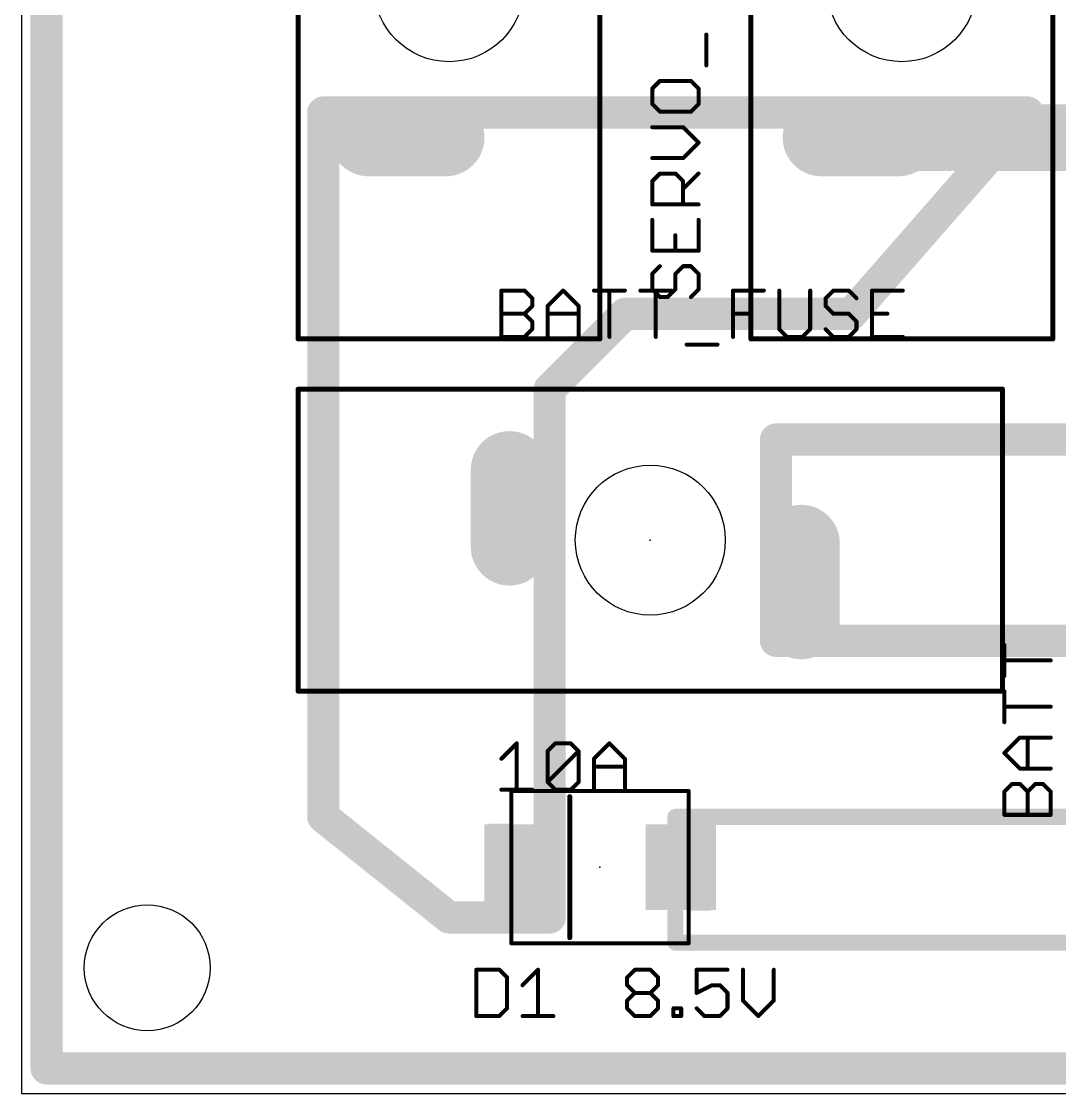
# Model space of a CAD drawing. Extents: x 0 to 50.5, y 0 to 63.5.
# Drawn here: x 0 to 26.21, y 0 to 27.06 of the extents above; entities that cross this region are included whole.
import ezdxf

# ---------------------------------------------------------------- set-up
doc = ezdxf.new("R2010")
doc.units = 0
for name, color, linetype in [('1', 22, 'CONTINUOUS'), ('16', 175, 'CONTINUOUS'), ('17', 82, 'CONTINUOUS'), ('20', 7, 'CONTINUOUS'), ('21', 253, 'CONTINUOUS'), ('23', 7, 'CONTINUOUS'), ('25', 253, 'CONTINUOUS'), ('27', 253, 'CONTINUOUS'), ('51', 253, 'CONTINUOUS')]:
    doc.layers.add(name, color=color, linetype=linetype)

# ---------------------------------------------------------------- blocks, each defined once
blk = doc.blocks.new('OFFSETP100')
at = {"const_width": 1}
blk.add_lwpolyline([(0, 0), (1, 0)], dxfattribs=at)
at = {"const_width": 0.5}
for points in [[(0, 0.25, 1), (0, -0.25)], [(1, -0.25, 1), (1, 0.25)]]:
    blk.add_lwpolyline(points, format="xyb", dxfattribs=at)
blk = doc.blocks.new('RECT')
blk.add_solid([(-0.5, -0.5), (0.5, -0.5), (-0.5, 0.5), (0.5, 0.5)])

msp = doc.modelspace()

# ---------------------------------------------------------------- linework, layer by layer
at = {"layer": '1'}
for points, const_width in [([(7.62, 6.985), (7.62, 24.765)], 0.8128), ([(7.62, 24.765), (25.4, 24.765)], 0.8128), ([(25.4, 24.765), (20.955, 19.685)], 0.8128), ([(20.193, 24.13), (33.655, 24.13)], 1.6764), ([(15.24, 19.685), (13.335, 17.78)], 0.8128), ([(20.955, 19.685), (15.24, 19.685)], 0.8128), ([(13.335, 17.78), (13.335, 4.445)], 0.8128), ([(19.05, 11.43), (19.05, 16.51)], 0.8128), ([(19.05, 16.51), (31.75, 16.51)], 0.8128), ([(31.75, 11.43), (19.05, 11.43)], 0.8128), ([(10.795, 4.445), (7.62, 6.985)], 0.8128), ([(16.51, 6.985), (30.48, 6.985)], 0.4064), ([(16.51, 3.81), (16.51, 6.985)], 0.4064), ([(13.335, 4.445), (10.795, 4.445)], 0.8128), ([(30.48, 3.81), (16.51, 3.81)], 0.4064)]:
    msp.add_lwpolyline(points, dxfattribs=dict(at, const_width=const_width))
for points, const_width in [([(7.8232, 24.765, 1), (7.4168, 24.765)], 0.4064), ([(7.62, 24.9682, 1), (7.62, 24.5618)], 0.4064), ([(25.5529, 24.6312, 1), (25.2471, 24.8988)], 0.4064), ([(25.4, 24.5618, 1), (25.4, 24.9682)], 0.4064), ([(20.193, 24.5491, 1), (20.193, 23.7109)], 0.8382), ([(15.24, 19.8882, 1), (15.24, 19.4818)], 0.4064), ([(15.3837, 19.5413, 1), (15.0963, 19.8287)], 0.4064), ([(20.955, 19.4818, 1), (20.955, 19.8882)], 0.4064), ([(20.8021, 19.8188, 1), (21.1079, 19.5512)], 0.4064), ([(13.5382, 17.78, 1), (13.1318, 17.78)], 0.4064), ([(13.1913, 17.9237, 1), (13.4787, 17.6363)], 0.4064), ([(19.2532, 16.51, 1), (18.8468, 16.51)], 0.4064), ([(19.05, 16.7132, 1), (19.05, 16.3068)], 0.4064), ([(19.05, 11.6332, 1), (19.05, 11.2268)], 0.4064), ([(18.8468, 11.43, 1), (19.2532, 11.43)], 0.4064), ([(7.7469, 7.1437, 1), (7.4931, 6.8263)], 0.4064), ([(7.4168, 6.985, 1), (7.8232, 6.985)], 0.4064), ([(16.51, 7.0866, 1), (16.51, 6.8834)], 0.2032), ([(16.6116, 6.985, 1), (16.4084, 6.985)], 0.2032), ([(10.795, 4.6482, 1), (10.795, 4.2418)], 0.4064), ([(10.6681, 4.2863, 1), (10.9219, 4.6037)], 0.4064), ([(13.1318, 4.445, 1), (13.5382, 4.445)], 0.4064), ([(13.335, 4.2418, 1), (13.335, 4.6482)], 0.4064), ([(16.51, 3.9116, 1), (16.51, 3.7084)], 0.2032), ([(16.4084, 3.81, 1), (16.6116, 3.81)], 0.2032)]:
    msp.add_lwpolyline(points, format="xyb", dxfattribs=dict(at, const_width=const_width))
at = {"layer": '16', "const_width": 0.8128}
for points in [[(0.635, 0.635), (0.635, 62.865)], [(49.53, 0.635), (0.635, 0.635)]]:
    msp.add_lwpolyline(points, dxfattribs=at)
at = {"layer": '16', "const_width": 0.4064}
for points in [[(0.635, 0.8382, 1), (0.635, 0.4318)], [(0.4318, 0.635, 1), (0.8382, 0.635)]]:
    msp.add_lwpolyline(points, format="xyb", dxfattribs=at)
at = {"layer": '20'}
for p, q in [((0, 63.49), (0, 0)), ((0, 0), (50.47, 0))]:
    msp.add_line(p, q, dxfattribs=at)
for centre, radius in [((10.795, 27.94), 1.8923), ((22.225, 27.94), 1.8923), ((15.875, 13.97), 1.8923), ((3.175, 3.175), 1.5875)]:
    msp.add_circle(centre, radius, dxfattribs=at)
at = {"layer": '21'}
for points, const_width in [([(6.985, 19.05), (6.985, 36.83)], 0.127), ([(14.605, 36.83), (14.605, 19.05)], 0.127), ([(18.415, 19.05), (18.415, 36.83)], 0.127), ([(26.035, 36.83), (26.035, 19.05)], 0.127), ([(14.605, 19.05), (6.985, 19.05)], 0.127), ([(26.035, 19.05), (18.415, 19.05)], 0.127), ([(6.985, 10.16), (6.985, 17.78)], 0.127), ([(6.985, 17.78), (24.765, 17.78)], 0.127), ([(24.765, 17.78), (24.765, 10.16)], 0.127), ([(24.765, 10.16), (6.985, 10.16)], 0.127), ([(12.365, 7.635), (16.845, 7.635)], 0.1016), ([(13.843, 7.493), (13.843, 3.937)], 0.127), ([(16.845, 3.795), (12.365, 3.795)], 0.1016)]:
    msp.add_lwpolyline(points, dxfattribs=dict(at, const_width=const_width))
for points, const_width in [([(6.985, 19.0817, 1), (6.985, 19.0183)], 0.0635), ([(6.9533, 19.05, 1), (7.0168, 19.05)], 0.0635), ([(14.5732, 19.05, 1), (14.6368, 19.05)], 0.0635), ([(14.605, 19.0183, 1), (14.605, 19.0817)], 0.0635), ([(18.415, 19.0817, 1), (18.415, 19.0183)], 0.0635), ([(18.3833, 19.05, 1), (18.4467, 19.05)], 0.0635), ([(26.0033, 19.05, 1), (26.0667, 19.05)], 0.0635), ([(26.035, 19.0183, 1), (26.035, 19.0817)], 0.0635), ([(7.0168, 17.78, 1), (6.9533, 17.78)], 0.0635), ([(6.985, 17.8117, 1), (6.985, 17.7483)], 0.0635), ([(24.7967, 17.78, 1), (24.7333, 17.78)], 0.0635), ([(24.765, 17.7483, 1), (24.765, 17.8117)], 0.0635), ([(6.985, 10.1918, 1), (6.985, 10.1282)], 0.0635), ([(6.9533, 10.16, 1), (7.0168, 10.16)], 0.0635), ([(24.7333, 10.16, 1), (24.7967, 10.16)], 0.0635), ([(24.765, 10.1282, 1), (24.765, 10.1918)], 0.0635), ([(12.365, 7.6604, 1), (12.365, 7.6096)], 0.0508), ([(16.845, 7.6096, 1), (16.845, 7.6604)], 0.0508), ([(13.8748, 7.493, 1), (13.8112, 7.493)], 0.0635), ([(12.365, 3.8204, 1), (12.365, 3.7696)], 0.0508), ([(13.8112, 3.937, 1), (13.8748, 3.937)], 0.0635), ([(16.845, 3.7696, 1), (16.845, 3.8204)], 0.0508)]:
    msp.add_lwpolyline(points, format="xyb", dxfattribs=dict(at, const_width=const_width))
at = {"layer": '23'}
for p in [(15.875, 13.97), (14.605, 5.715)]:
    msp.add_point(p, dxfattribs=at)
at = {"layer": '25', "const_width": 0.1016}
for points in [[(17.2891, 25.9538), (17.2891, 26.7334)], [(16.1197, 25.564), (15.9248, 25.3691)], [(16.8993, 25.564), (16.1197, 25.564)], [(17.0942, 25.3691), (16.8993, 25.564)], [(15.9248, 25.3691), (15.9248, 24.9793)], [(17.0942, 24.9793), (17.0942, 25.3691)], [(15.9248, 24.9793), (16.1197, 24.7844)], [(16.8993, 24.7844), (17.0942, 24.9793)], [(16.1197, 24.7844), (16.8993, 24.7844)], [(16.7044, 24.3946), (15.9248, 24.3946)], [(17.0942, 24.0048), (16.7044, 24.3946)], [(16.7044, 23.615), (17.0942, 24.0048)], [(15.9248, 23.615), (16.7044, 23.615)], [(15.9248, 23.0303), (16.1197, 23.2252)], [(16.1197, 23.2252), (16.5095, 23.2252)], [(16.5095, 23.2252), (16.7044, 23.0303)], [(16.7044, 22.8354), (17.0942, 23.2252)], [(15.9248, 22.4456), (15.9248, 23.0303)], [(16.7044, 23.0303), (16.7044, 22.4456)], [(17.0942, 22.4456), (15.9248, 22.4456)], [(15.9248, 22.0558), (15.9248, 21.2762)], [(17.0942, 21.2762), (17.0942, 22.0558)], [(16.5095, 21.2762), (16.5095, 21.666)], [(15.9248, 21.2762), (17.0942, 21.2762)], [(16.1197, 20.8864), (15.9248, 20.6915)], [(16.5095, 20.6915), (16.7044, 20.8864)], [(16.7044, 20.8864), (16.8993, 20.8864)], [(16.8993, 20.8864), (17.0942, 20.6915)], [(15.9248, 20.6915), (15.9248, 20.3017)], [(16.5095, 20.3017), (16.5095, 20.6915)], [(17.0942, 20.6915), (17.0942, 20.3017)], [(12.1158, 19.1008), (12.1158, 20.2702)], [(12.1158, 20.2702), (12.7005, 20.2702)], [(12.7005, 20.2702), (12.8954, 20.0753)], [(13.2852, 19.8804), (13.675, 20.2702)], [(13.675, 20.2702), (14.0648, 19.8804)], [(14.4546, 20.2702), (15.2342, 20.2702)], [(14.8444, 19.1008), (14.8444, 20.2702)], [(15.624, 20.2702), (16.4036, 20.2702)], [(15.9248, 20.3017), (16.1197, 20.1068)], [(16.0138, 19.1008), (16.0138, 20.2702)], [(16.3146, 20.1068), (16.5095, 20.3017)], [(17.0942, 20.3017), (16.8993, 20.1068)], [(17.9628, 19.1008), (17.9628, 20.2702)], [(17.9628, 20.2702), (18.7424, 20.2702)], [(19.1322, 20.2702), (19.1322, 19.2957)], [(19.9118, 19.2957), (19.9118, 20.2702)], [(20.4965, 20.2702), (20.3016, 20.0753)], [(20.8863, 20.2702), (20.4965, 20.2702)], [(21.0812, 20.0753), (20.8863, 20.2702)], [(22.2506, 20.2702), (21.471, 20.2702)], [(21.471, 20.2702), (21.471, 19.1008)], [(12.8954, 20.0753), (12.8954, 19.8804)], [(16.1197, 20.1068), (16.3146, 20.1068)], [(20.3016, 20.0753), (20.3016, 19.8804)], [(12.8954, 19.8804), (12.7005, 19.6855)], [(13.2852, 19.1008), (13.2852, 19.8804)], [(14.0648, 19.8804), (14.0648, 19.1008)], [(20.3016, 19.8804), (20.4965, 19.6855)], [(12.1158, 19.6855), (12.7005, 19.6855)], [(12.7005, 19.6855), (12.8954, 19.4906)], [(12.8954, 19.4906), (12.8954, 19.2957)], [(13.2852, 19.6855), (14.0648, 19.6855)], [(17.9628, 19.6855), (18.3526, 19.6855)], [(20.4965, 19.6855), (20.8863, 19.6855)], [(20.8863, 19.6855), (21.0812, 19.4906)], [(21.0812, 19.4906), (21.0812, 19.2957)], [(21.471, 19.6855), (21.8608, 19.6855)], [(12.8954, 19.2957), (12.7005, 19.1008)], [(19.1322, 19.2957), (19.3271, 19.1008)], [(19.7169, 19.1008), (19.9118, 19.2957)], [(20.4965, 19.1008), (20.3016, 19.2957)], [(21.0812, 19.2957), (20.8863, 19.1008)], [(12.7005, 19.1008), (12.1158, 19.1008)], [(16.7934, 18.9059), (17.573, 18.9059)], [(19.3271, 19.1008), (19.7169, 19.1008)], [(20.8863, 19.1008), (20.4965, 19.1008)], [(21.471, 19.1008), (22.2506, 19.1008)], [(24.8148, 10.544), (24.8148, 11.3236)], [(25.9842, 10.9338), (24.8148, 10.9338)], [(24.8148, 9.3746), (24.8148, 10.1542)], [(25.9842, 9.7644), (24.8148, 9.7644)], [(24.8148, 8.595), (25.2046, 8.9848)], [(25.2046, 8.9848), (25.9842, 8.9848)], [(25.3995, 8.2052), (25.3995, 8.9848)], [(25.2046, 8.2052), (24.8148, 8.595)], [(25.9842, 8.2052), (25.2046, 8.2052)], [(24.8148, 7.6205), (25.0097, 7.8154)], [(25.0097, 7.8154), (25.2046, 7.8154)], [(25.2046, 7.8154), (25.3995, 7.6205)], [(25.3995, 7.6205), (25.5944, 7.8154)], [(25.5944, 7.8154), (25.7893, 7.8154)], [(25.7893, 7.8154), (25.9842, 7.6205)], [(24.8148, 7.0358), (24.8148, 7.6205)], [(25.3995, 7.0358), (25.3995, 7.6205)], [(25.9842, 7.6205), (25.9842, 7.0358)], [(25.9842, 7.0358), (24.8148, 7.0358)], [(11.4808, 3.1252), (11.4808, 1.9558)], [(12.0655, 3.1252), (11.4808, 3.1252)], [(12.2604, 2.9303), (12.0655, 3.1252)], [(12.2604, 2.1507), (12.2604, 2.9303)], [(12.6502, 2.7354), (13.04, 3.1252)], [(13.04, 3.1252), (13.04, 1.9558)], [(12.0655, 1.9558), (12.2604, 2.1507)], [(11.4808, 1.9558), (12.0655, 1.9558)], [(12.6502, 1.9558), (13.4298, 1.9558)]]:
    msp.add_lwpolyline(points, dxfattribs=at)
at = {"layer": '25', "const_width": 0.0508}
for points in [[(17.3145, 26.7334, 1), (17.2637, 26.7334)], [(17.2637, 25.9538, 1), (17.3145, 25.9538)], [(16.1197, 25.5894, 1), (16.1197, 25.5386)], [(16.1377, 25.546, 1), (16.1017, 25.582)], [(16.9173, 25.582, 1), (16.8813, 25.546)], [(16.8993, 25.5386, 1), (16.8993, 25.5894)], [(15.9068, 25.3871, 1), (15.9428, 25.3511)], [(15.9502, 25.3691, 1), (15.8994, 25.3691)], [(17.1196, 25.3691, 1), (17.0688, 25.3691)], [(17.0762, 25.3511, 1), (17.1122, 25.3871)], [(15.9428, 24.9973, 1), (15.9068, 24.9613)], [(15.8994, 24.9793, 1), (15.9502, 24.9793)], [(17.0688, 24.9793, 1), (17.1196, 24.9793)], [(17.1122, 24.9613, 1), (17.0762, 24.9973)], [(16.1197, 24.8098, 1), (16.1197, 24.759)], [(16.1017, 24.7664, 1), (16.1377, 24.8024)], [(16.8813, 24.8024, 1), (16.9173, 24.7664)], [(16.8993, 24.759, 1), (16.8993, 24.8098)], [(15.9248, 24.42, 1), (15.9248, 24.3692)], [(16.7224, 24.4126, 1), (16.6864, 24.3766)], [(16.7044, 24.3692, 1), (16.7044, 24.42)], [(17.1122, 23.9868, 1), (17.0762, 24.0228)], [(17.0762, 23.9868, 1), (17.1122, 24.0228)], [(15.9248, 23.6404, 1), (15.9248, 23.5896)], [(16.6864, 23.633, 1), (16.7224, 23.597)], [(16.7044, 23.5896, 1), (16.7044, 23.6404)], [(16.1197, 23.2506, 1), (16.1197, 23.1998)], [(16.1377, 23.2072, 1), (16.1017, 23.2432)], [(16.5275, 23.2432, 1), (16.4915, 23.2072)], [(16.5095, 23.1998, 1), (16.5095, 23.2506)], [(17.1122, 23.2072, 1), (17.0762, 23.2432)], [(15.9068, 23.0483, 1), (15.9428, 23.0123)], [(15.9502, 23.0303, 1), (15.8994, 23.0303)], [(16.7298, 23.0303, 1), (16.679, 23.0303)], [(16.6864, 23.0123, 1), (16.7224, 23.0483)], [(16.6864, 22.8534, 1), (16.7224, 22.8174)], [(15.9248, 22.471, 1), (15.9248, 22.4202)], [(15.8994, 22.4456, 1), (15.9502, 22.4456)], [(16.679, 22.4456, 1), (16.7298, 22.4456)], [(17.0942, 22.4202, 1), (17.0942, 22.471)], [(15.9502, 22.0558, 1), (15.8994, 22.0558)], [(17.1196, 22.0558, 1), (17.0688, 22.0558)], [(16.5349, 21.666, 1), (16.4841, 21.666)], [(15.9248, 21.3016, 1), (15.9248, 21.2508)], [(15.8994, 21.2762, 1), (15.9502, 21.2762)], [(16.4841, 21.2762, 1), (16.5349, 21.2762)], [(17.0688, 21.2762, 1), (17.1196, 21.2762)], [(17.0942, 21.2508, 1), (17.0942, 21.3016)], [(16.1377, 20.8684, 1), (16.1017, 20.9044)], [(16.7044, 20.9118, 1), (16.7044, 20.861)], [(16.7224, 20.8684, 1), (16.6864, 20.9044)], [(16.9173, 20.9044, 1), (16.8813, 20.8684)], [(16.8993, 20.861, 1), (16.8993, 20.9118)], [(15.9068, 20.7095, 1), (15.9428, 20.6735)], [(15.9502, 20.6915, 1), (15.8994, 20.6915)], [(16.4915, 20.7095, 1), (16.5275, 20.6735)], [(16.5349, 20.6915, 1), (16.4841, 20.6915)], [(17.1196, 20.6915, 1), (17.0688, 20.6915)], [(17.0762, 20.6735, 1), (17.1122, 20.7095)], [(12.1412, 20.2702, 1), (12.0904, 20.2702)], [(12.1158, 20.2956, 1), (12.1158, 20.2448)], [(12.7185, 20.2882, 1), (12.6825, 20.2522)], [(12.7005, 20.2448, 1), (12.7005, 20.2956)], [(13.693, 20.2882, 1), (13.657, 20.2522)], [(13.693, 20.2522, 1), (13.657, 20.2882)], [(14.4546, 20.2956, 1), (14.4546, 20.2448)], [(14.8698, 20.2702, 1), (14.819, 20.2702)], [(15.2342, 20.2448, 1), (15.2342, 20.2956)], [(15.624, 20.2956, 1), (15.624, 20.2448)], [(15.9428, 20.3197, 1), (15.9068, 20.2837)], [(15.8994, 20.3017, 1), (15.9502, 20.3017)], [(16.0392, 20.2702, 1), (15.9884, 20.2702)], [(16.4036, 20.2448, 1), (16.4036, 20.2956)], [(16.4841, 20.3017, 1), (16.5349, 20.3017)], [(16.5275, 20.2837, 1), (16.4915, 20.3197)], [(17.0688, 20.3017, 1), (17.1196, 20.3017)], [(17.1122, 20.2837, 1), (17.0762, 20.3197)], [(17.9882, 20.2702, 1), (17.9374, 20.2702)], [(17.9628, 20.2956, 1), (17.9628, 20.2448)], [(18.7424, 20.2448, 1), (18.7424, 20.2956)], [(19.1576, 20.2702, 1), (19.1068, 20.2702)], [(19.9372, 20.2702, 1), (19.8864, 20.2702)], [(20.4965, 20.2956, 1), (20.4965, 20.2448)], [(20.5144, 20.2522, 1), (20.4785, 20.2882)], [(20.9042, 20.2882, 1), (20.8683, 20.2522)], [(20.8863, 20.2448, 1), (20.8863, 20.2956)], [(21.471, 20.2956, 1), (21.471, 20.2448)], [(21.4964, 20.2702, 1), (21.4456, 20.2702)], [(22.2506, 20.2448, 1), (22.2506, 20.2956)], [(12.9208, 20.0753, 1), (12.87, 20.0753)], [(12.8774, 20.0573, 1), (12.9134, 20.0933)], [(16.1197, 20.1322, 1), (16.1197, 20.0814)], [(16.1017, 20.0888, 1), (16.1377, 20.1248)], [(16.2966, 20.1248, 1), (16.3326, 20.0888)], [(16.3146, 20.0814, 1), (16.3146, 20.1322)], [(16.8813, 20.1248, 1), (16.9173, 20.0888)], [(20.2836, 20.0933, 1), (20.3195, 20.0573)], [(20.327, 20.0753, 1), (20.2762, 20.0753)], [(21.0632, 20.0573, 1), (21.0991, 20.0933)], [(12.87, 19.8804, 1), (12.9208, 19.8804)], [(12.9134, 19.8624, 1), (12.8774, 19.8984)], [(13.2672, 19.8984, 1), (13.3032, 19.8624)], [(13.3106, 19.8804, 1), (13.2598, 19.8804)], [(14.0902, 19.8804, 1), (14.0394, 19.8804)], [(14.0468, 19.8624, 1), (14.0828, 19.8984)], [(20.3195, 19.8984, 1), (20.2836, 19.8624)], [(20.2762, 19.8804, 1), (20.327, 19.8804)], [(12.1158, 19.7109, 1), (12.1158, 19.6601)], [(12.7185, 19.7035, 1), (12.6825, 19.6675)], [(12.6825, 19.7035, 1), (12.7185, 19.6675)], [(12.7005, 19.6601, 1), (12.7005, 19.7109)], [(12.9208, 19.4906, 1), (12.87, 19.4906)], [(12.8774, 19.4726, 1), (12.9134, 19.5086)], [(13.2852, 19.7109, 1), (13.2852, 19.6601)], [(14.0648, 19.6601, 1), (14.0648, 19.7109)], [(17.9628, 19.7109, 1), (17.9628, 19.6601)], [(18.3526, 19.6601, 1), (18.3526, 19.7109)], [(20.4965, 19.7109, 1), (20.4965, 19.6601)], [(20.4785, 19.6675, 1), (20.5144, 19.7035)], [(20.9042, 19.7035, 1), (20.8683, 19.6675)], [(20.8863, 19.6601, 1), (20.8863, 19.7109)], [(21.1066, 19.4906, 1), (21.0558, 19.4906)], [(21.0632, 19.4726, 1), (21.0991, 19.5086)], [(21.471, 19.7109, 1), (21.471, 19.6601)], [(21.8608, 19.6601, 1), (21.8608, 19.7109)], [(12.87, 19.2957, 1), (12.9208, 19.2957)], [(12.9134, 19.2777, 1), (12.8774, 19.3137)], [(19.1501, 19.3137, 1), (19.1142, 19.2777)], [(19.1068, 19.2957, 1), (19.1576, 19.2957)], [(19.8864, 19.2957, 1), (19.9372, 19.2957)], [(19.9297, 19.2777, 1), (19.8938, 19.3137)], [(20.3195, 19.3137, 1), (20.2836, 19.2777)], [(21.0558, 19.2957, 1), (21.1066, 19.2957)], [(21.0991, 19.2777, 1), (21.0632, 19.3137)], [(12.1158, 19.1262, 1), (12.1158, 19.0754)], [(12.0904, 19.1008, 1), (12.1412, 19.1008)], [(12.6825, 19.1188, 1), (12.7185, 19.0828)], [(12.7005, 19.0754, 1), (12.7005, 19.1262)], [(13.2598, 19.1008, 1), (13.3106, 19.1008)], [(14.0394, 19.1008, 1), (14.0902, 19.1008)], [(14.819, 19.1008, 1), (14.8698, 19.1008)], [(15.9884, 19.1008, 1), (16.0392, 19.1008)], [(16.7934, 18.9313, 1), (16.7934, 18.8805)], [(17.573, 18.8805, 1), (17.573, 18.9313)], [(17.9374, 19.1008, 1), (17.9882, 19.1008)], [(19.3271, 19.1262, 1), (19.3271, 19.0754)], [(19.3091, 19.0828, 1), (19.345, 19.1188)], [(19.6989, 19.1188, 1), (19.7348, 19.0828)], [(19.7169, 19.0754, 1), (19.7169, 19.1262)], [(20.4965, 19.1262, 1), (20.4965, 19.0754)], [(20.4785, 19.0828, 1), (20.5144, 19.1188)], [(20.8683, 19.1188, 1), (20.9042, 19.0828)], [(20.8863, 19.0754, 1), (20.8863, 19.1262)], [(21.471, 19.1262, 1), (21.471, 19.0754)], [(21.4456, 19.1008, 1), (21.4964, 19.1008)], [(22.2506, 19.0754, 1), (22.2506, 19.1262)], [(24.8402, 11.3236, 1), (24.7894, 11.3236)], [(24.8148, 10.9592, 1), (24.8148, 10.9084)], [(25.9842, 10.9084, 1), (25.9842, 10.9592)], [(24.7894, 10.544, 1), (24.8402, 10.544)], [(24.8402, 10.1542, 1), (24.7894, 10.1542)], [(24.8148, 9.7898, 1), (24.8148, 9.739)], [(25.9842, 9.739, 1), (25.9842, 9.7898)], [(24.7894, 9.3746, 1), (24.8402, 9.3746)], [(25.2046, 9.0102, 1), (25.2046, 8.9594)], [(25.2226, 8.9668, 1), (25.1866, 9.0028)], [(25.4249, 8.9848, 1), (25.3741, 8.9848)], [(25.9842, 8.9594, 1), (25.9842, 9.0102)], [(24.8328, 8.613, 1), (24.7968, 8.577)], [(24.7968, 8.613, 1), (24.8328, 8.577)], [(25.2046, 8.2306, 1), (25.2046, 8.1798)], [(25.1866, 8.1872, 1), (25.2226, 8.2232)], [(25.3741, 8.2052, 1), (25.4249, 8.2052)], [(25.9842, 8.1798, 1), (25.9842, 8.2306)], [(25.0097, 7.8408, 1), (25.0097, 7.79)], [(25.0277, 7.7974, 1), (24.9917, 7.8334)], [(25.2226, 7.8334, 1), (25.1866, 7.7974)], [(25.2046, 7.79, 1), (25.2046, 7.8408)], [(25.5944, 7.8408, 1), (25.5944, 7.79)], [(25.6124, 7.7974, 1), (25.5764, 7.8334)], [(25.8073, 7.8334, 1), (25.7713, 7.7974)], [(25.7893, 7.79, 1), (25.7893, 7.8408)], [(24.7968, 7.6385, 1), (24.8328, 7.6025)], [(24.8402, 7.6205, 1), (24.7894, 7.6205)], [(25.3815, 7.6385, 1), (25.4175, 7.6025)], [(25.4249, 7.6205, 1), (25.3741, 7.6205)], [(25.3815, 7.6025, 1), (25.4175, 7.6385)], [(26.0096, 7.6205, 1), (25.9588, 7.6205)], [(25.9662, 7.6025, 1), (26.0022, 7.6385)], [(24.8148, 7.0612, 1), (24.8148, 7.0104)], [(24.7894, 7.0358, 1), (24.8402, 7.0358)], [(25.3741, 7.0358, 1), (25.4249, 7.0358)], [(25.9588, 7.0358, 1), (26.0096, 7.0358)], [(25.9842, 7.0104, 1), (25.9842, 7.0612)], [(11.5062, 3.1252, 1), (11.4554, 3.1252)], [(11.4808, 3.1506, 1), (11.4808, 3.0998)], [(12.0835, 3.1432, 1), (12.0475, 3.1072)], [(12.0655, 3.0998, 1), (12.0655, 3.1506)], [(12.2858, 2.9303, 1), (12.235, 2.9303)], [(13.0654, 3.1252, 1), (13.0146, 3.1252)], [(13.058, 3.1072, 1), (13.022, 3.1432)], [(12.2424, 2.9123, 1), (12.2784, 2.9483)], [(12.6322, 2.7534, 1), (12.6682, 2.7174)], [(12.235, 2.1507, 1), (12.2858, 2.1507)], [(12.2784, 2.1327, 1), (12.2424, 2.1687)], [(11.4808, 1.9812, 1), (11.4808, 1.9304)], [(11.4554, 1.9558, 1), (11.5062, 1.9558)], [(12.0475, 1.9738, 1), (12.0835, 1.9378)], [(12.0655, 1.9304, 1), (12.0655, 1.9812)], [(12.6502, 1.9812, 1), (12.6502, 1.9304)], [(13.0146, 1.9558, 1), (13.0654, 1.9558)], [(13.4298, 1.9304, 1), (13.4298, 1.9812)]]:
    msp.add_lwpolyline(points, format="xyb", dxfattribs=at)
at = {"layer": '27', "const_width": 0.1016}
for points in [[(12.1158, 8.4504), (12.5056, 8.8402)], [(12.5056, 8.8402), (12.5056, 7.6708)], [(13.2852, 8.6453), (13.4801, 8.8402)], [(13.2852, 7.8657), (13.2852, 8.6453)], [(13.2852, 7.8657), (14.0648, 8.6453)], [(13.4801, 8.8402), (13.8699, 8.8402)], [(13.8699, 8.8402), (14.0648, 8.6453)], [(14.0648, 8.6453), (14.0648, 7.8657)], [(14.4546, 8.4504), (14.8444, 8.8402)], [(14.8444, 8.8402), (15.2342, 8.4504)], [(14.4546, 7.6708), (14.4546, 8.4504)], [(15.2342, 8.4504), (15.2342, 7.6708)], [(14.4546, 8.2555), (15.2342, 8.2555)], [(13.4801, 7.6708), (13.2852, 7.8657)], [(14.0648, 7.8657), (13.8699, 7.6708)], [(12.1158, 7.6708), (12.8954, 7.6708)], [(13.8699, 7.6708), (13.4801, 7.6708)], [(15.2908, 2.9303), (15.4857, 3.1252)], [(15.2908, 2.7354), (15.2908, 2.9303)], [(15.4857, 3.1252), (15.8755, 3.1252)], [(15.8755, 3.1252), (16.0704, 2.9303)], [(16.0704, 2.9303), (16.0704, 2.7354)], [(17.8245, 3.1252), (17.0449, 3.1252)], [(17.0449, 3.1252), (17.0449, 2.5405)], [(18.2143, 3.1252), (18.2143, 2.3456)], [(18.9939, 2.3456), (18.9939, 3.1252)], [(15.4857, 2.5405), (15.2908, 2.7354)], [(16.0704, 2.7354), (15.8755, 2.5405)], [(17.0449, 2.5405), (17.4347, 2.7354)], [(17.4347, 2.7354), (17.6296, 2.7354)], [(17.6296, 2.7354), (17.8245, 2.5405)], [(15.2908, 2.3456), (15.4857, 2.5405)], [(15.4857, 2.5405), (15.8755, 2.5405)], [(15.8755, 2.5405), (16.0704, 2.3456)], [(17.8245, 2.5405), (17.8245, 2.1507)], [(15.2908, 2.1507), (15.2908, 2.3456)], [(15.4857, 1.9558), (15.2908, 2.1507)], [(16.0704, 2.1507), (15.8755, 1.9558)], [(16.0704, 2.3456), (16.0704, 2.1507)], [(16.4602, 1.9558), (16.4602, 2.1507)], [(16.4602, 2.1507), (16.6551, 2.1507)], [(16.6551, 2.1507), (16.6551, 1.9558)], [(17.2398, 1.9558), (17.0449, 2.1507)], [(17.8245, 2.1507), (17.6296, 1.9558)], [(18.2143, 2.3456), (18.6041, 1.9558)], [(18.6041, 1.9558), (18.9939, 2.3456)], [(15.8755, 1.9558), (15.4857, 1.9558)], [(16.6551, 1.9558), (16.4602, 1.9558)], [(17.6296, 1.9558), (17.2398, 1.9558)]]:
    msp.add_lwpolyline(points, dxfattribs=at)
at = {"layer": '27', "const_width": 0.0508}
for points in [[(12.531, 8.8402, 1), (12.4802, 8.8402)], [(12.5236, 8.8222, 1), (12.4876, 8.8582)], [(13.2672, 8.6633, 1), (13.3032, 8.6273)], [(13.3106, 8.6453, 1), (13.2598, 8.6453)], [(13.4801, 8.8656, 1), (13.4801, 8.8148)], [(13.4981, 8.8222, 1), (13.4621, 8.8582)], [(13.8879, 8.8582, 1), (13.8519, 8.8222)], [(13.8699, 8.8148, 1), (13.8699, 8.8656)], [(14.0902, 8.6453, 1), (14.0394, 8.6453)], [(14.0828, 8.6273, 1), (14.0468, 8.6633)], [(14.0468, 8.6273, 1), (14.0828, 8.6633)], [(14.8624, 8.8582, 1), (14.8264, 8.8222)], [(14.8624, 8.8222, 1), (14.8264, 8.8582)], [(12.0978, 8.4684, 1), (12.1338, 8.4324)], [(14.4366, 8.4684, 1), (14.4726, 8.4324)], [(14.48, 8.4504, 1), (14.4292, 8.4504)], [(15.2596, 8.4504, 1), (15.2088, 8.4504)], [(15.2162, 8.4324, 1), (15.2522, 8.4684)], [(14.4546, 8.2809, 1), (14.4546, 8.2301)], [(15.2342, 8.2301, 1), (15.2342, 8.2809)], [(13.3032, 7.8837, 1), (13.2672, 7.8477)], [(13.2672, 7.8837, 1), (13.3032, 7.8477)], [(13.2598, 7.8657, 1), (13.3106, 7.8657)], [(14.0394, 7.8657, 1), (14.0902, 7.8657)], [(14.0828, 7.8477, 1), (14.0468, 7.8837)], [(12.1158, 7.6962, 1), (12.1158, 7.6454)], [(12.4802, 7.6708, 1), (12.531, 7.6708)], [(12.8954, 7.6454, 1), (12.8954, 7.6962)], [(13.4801, 7.6962, 1), (13.4801, 7.6454)], [(13.4621, 7.6528, 1), (13.4981, 7.6888)], [(13.8519, 7.6888, 1), (13.8879, 7.6528)], [(13.8699, 7.6454, 1), (13.8699, 7.6962)], [(14.4292, 7.6708, 1), (14.48, 7.6708)], [(15.2088, 7.6708, 1), (15.2596, 7.6708)], [(15.3162, 2.9303, 1), (15.2654, 2.9303)], [(15.4857, 3.1506, 1), (15.4857, 3.0998)], [(15.5037, 3.1072, 1), (15.4677, 3.1432)], [(15.8935, 3.1432, 1), (15.8575, 3.1072)], [(15.8755, 3.0998, 1), (15.8755, 3.1506)], [(16.0958, 2.9303, 1), (16.045, 2.9303)], [(17.0449, 3.1506, 1), (17.0449, 3.0998)], [(17.0703, 3.1252, 1), (17.0195, 3.1252)], [(17.8245, 3.0998, 1), (17.8245, 3.1506)], [(18.2397, 3.1252, 1), (18.1889, 3.1252)], [(19.0193, 3.1252, 1), (18.9685, 3.1252)], [(15.2728, 2.9483, 1), (15.3088, 2.9123)], [(15.3088, 2.7534, 1), (15.2728, 2.7174)], [(15.2654, 2.7354, 1), (15.3162, 2.7354)], [(16.045, 2.7354, 1), (16.0958, 2.7354)], [(16.0524, 2.9123, 1), (16.0884, 2.9483)], [(16.0884, 2.7174, 1), (16.0524, 2.7534)], [(17.4347, 2.7608, 1), (17.4347, 2.71)], [(17.446, 2.7127, 1), (17.4233, 2.7581)], [(17.6476, 2.7534, 1), (17.6116, 2.7174)], [(17.6296, 2.71, 1), (17.6296, 2.7608)], [(15.4857, 2.5659, 1), (15.4857, 2.5151)], [(15.5037, 2.5225, 1), (15.4677, 2.5585)], [(15.4677, 2.5225, 1), (15.5037, 2.5585)], [(15.8935, 2.5585, 1), (15.8575, 2.5225)], [(15.8575, 2.5585, 1), (15.8935, 2.5225)], [(15.8755, 2.5151, 1), (15.8755, 2.5659)], [(17.0335, 2.5632, 1), (17.0563, 2.5178)], [(17.0195, 2.5405, 1), (17.0703, 2.5405)], [(17.8499, 2.5405, 1), (17.7991, 2.5405)], [(17.8065, 2.5225, 1), (17.8425, 2.5585)], [(15.2728, 2.3636, 1), (15.3088, 2.3276)], [(15.3088, 2.1687, 1), (15.2728, 2.1327)], [(15.3162, 2.3456, 1), (15.2654, 2.3456)], [(15.2654, 2.1507, 1), (15.3162, 2.1507)], [(16.0958, 2.3456, 1), (16.045, 2.3456)], [(16.045, 2.1507, 1), (16.0958, 2.1507)], [(16.0524, 2.3276, 1), (16.0884, 2.3636)], [(16.0884, 2.1327, 1), (16.0524, 2.1687)], [(16.4856, 2.1507, 1), (16.4348, 2.1507)], [(16.4602, 2.1761, 1), (16.4602, 2.1253)], [(16.6805, 2.1507, 1), (16.6297, 2.1507)], [(16.6551, 2.1253, 1), (16.6551, 2.1761)], [(17.0629, 2.1687, 1), (17.0269, 2.1327)], [(17.7991, 2.1507, 1), (17.8499, 2.1507)], [(17.8425, 2.1327, 1), (17.8065, 2.1687)], [(18.2323, 2.3636, 1), (18.1963, 2.3276)], [(18.1889, 2.3456, 1), (18.2397, 2.3456)], [(18.9685, 2.3456, 1), (19.0193, 2.3456)], [(19.0118, 2.3276, 1), (18.9759, 2.3636)], [(15.4857, 1.9812, 1), (15.4857, 1.9304)], [(15.4677, 1.9378, 1), (15.5037, 1.9738)], [(15.8575, 1.9738, 1), (15.8935, 1.9378)], [(15.8755, 1.9304, 1), (15.8755, 1.9812)], [(16.4602, 1.9812, 1), (16.4602, 1.9304)], [(16.4348, 1.9558, 1), (16.4856, 1.9558)], [(16.6297, 1.9558, 1), (16.6805, 1.9558)], [(16.6551, 1.9304, 1), (16.6551, 1.9812)], [(17.2398, 1.9812, 1), (17.2398, 1.9304)], [(17.2218, 1.9378, 1), (17.2578, 1.9738)], [(17.6116, 1.9738, 1), (17.6476, 1.9378)], [(17.6296, 1.9304, 1), (17.6296, 1.9812)], [(18.5861, 1.9738, 1), (18.622, 1.9378)], [(18.5861, 1.9378, 1), (18.622, 1.9738)]]:
    msp.add_lwpolyline(points, format="xyb", dxfattribs=at)
at = {"layer": '51', "const_width": 0.1016}
for points in [[(12.365, 3.795), (12.365, 7.635)], [(16.845, 7.635), (16.845, 3.795)]]:
    msp.add_lwpolyline(points, dxfattribs=at)
at = {"layer": '51', "const_width": 0.0508}
for points in [[(12.3904, 7.635, 1), (12.3396, 7.635)], [(16.8704, 7.635, 1), (16.8196, 7.635)], [(12.3396, 3.795, 1), (12.3904, 3.795)], [(16.8196, 3.795, 1), (16.8704, 3.795)]]:
    msp.add_lwpolyline(points, format="xyb", dxfattribs=at)

# ---------------------------------------------------------------- block references
at = {"layer": '1', "xscale": 1.78, "yscale": 2.16}
msp.add_blockref('RECT', (12.575, 5.715), dxfattribs=at)
at = {"layer": '1', "xscale": 1.78, "yscale": 2.16, "rotation": 180}
msp.add_blockref('RECT', (16.645, 5.715), dxfattribs=at)
at = {"layer": '17', "xscale": 1.95, "yscale": 1.95}
for p in [(8.763, 24.13), (8.763, 24.13), (20.193, 24.13), (20.193, 24.13)]:
    msp.add_blockref('OFFSETP100', p, dxfattribs=at)
for p, rotation in [((12.319, 15.748), 270), ((12.319, 15.748), 270), ((19.685, 11.938), 90), ((19.685, 11.938), 90)]:
    msp.add_blockref('OFFSETP100', p, dxfattribs=dict(at, rotation=rotation))
at = {"layer": '51', "xscale": 0.55, "yscale": 2.2}
for p in [(12.08, 5.715), (17.13, 5.715)]:
    msp.add_blockref('RECT', p, dxfattribs=at)

doc.saveas('drawing.dxf')
